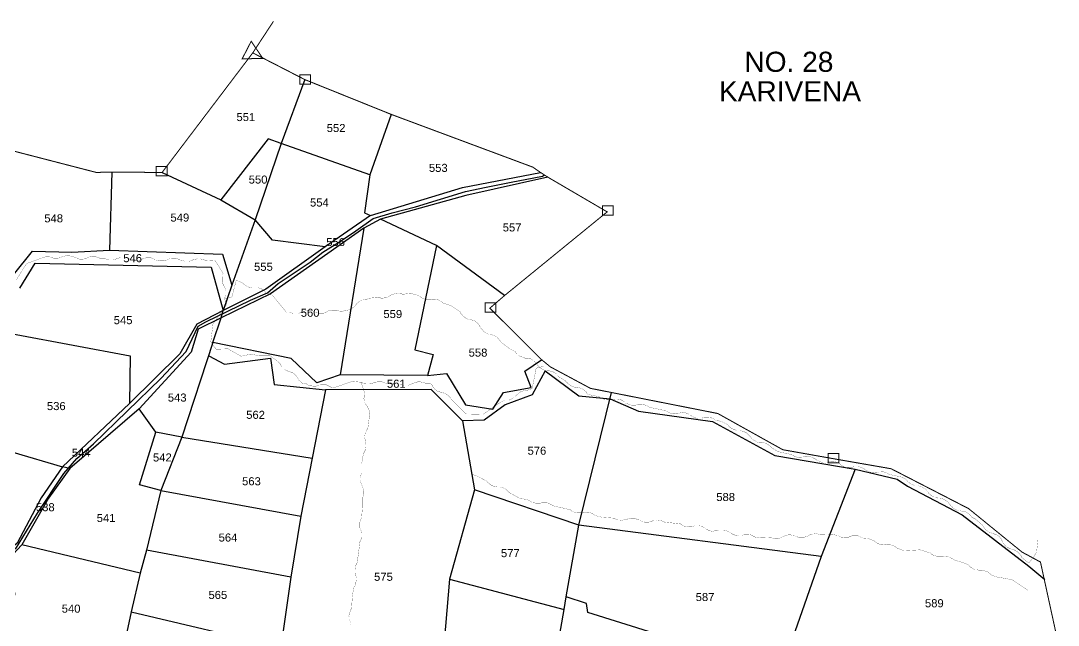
# Model space of a CAD drawing. Header units: inches. Extents: x 617 to 4497, y -923 to 1824.
# Drawn here: x 3092 to 3608, y 905 to 1206 of the extents above; entities that cross this region are included whole.
import ezdxf
from ezdxf.enums import TextEntityAlignment as Align

# ---------------------------------------------------------------- set-up
doc = ezdxf.new("R2010")
doc.units = ezdxf.units.IN
doc.header["$LTSCALE"] = 15
doc.header["$MEASUREMENT"] = 0
for name, color, linetype in [('BOUNDARY', 5, 'Continuous'), ('PLOT', 7, 'Continuous'), ('PLOT NO', 7, 'Continuous'), ('ROAD', 50, 'Continuous'), ('STREAM', 130, 'SL')]:
    doc.layers.add(name, color=color, linetype=linetype)
doc.styles.get("Standard").update_dxf_attribs({"font": 'arial.ttf'})
doc.linetypes.add('SL', pattern='A,8e-06,[1,streme line,S=0.066667,R=0,X=0,Y=0],-0.839413', length=0.839421)

msp = doc.modelspace()

# ---------------------------------------------------------------- linework, layer by layer
at = {"layer": 'BOUNDARY', "const_width": 0.5}
msp.add_lwpolyline([(3608.04, 897.4), (3599.45, 936.72), (3590.29, 941.67), (3563.71, 963.29), (3525.22, 983.09), (3495.68, 988.23), (3471.34, 992.55), (3439.04, 1010.54), (3375.72, 1023.05), (3355.81, 1033.71), (3351.43, 1037.3), (3325.69, 1062.89), (3333.01, 1069.17), (3384.02, 1110.76), (3354.49, 1128.03), (3350.84, 1130.38), (3347.07, 1132.99), (3276.68, 1159.2), (3233.69, 1176.51), (3207.84, 1189.79), (3218.13, 1205.49), (3207.84, 1189.79), (3162.75, 1130.34), (3137.73, 1130.54), (3130.03, 1130.36), (3075.48, 1144.46)], dxfattribs=at)
at = {"layer": 'PLOT', "color": 3, "const_width": 0.5}
for points in [[(3207.06, 1195.53), (3202.54, 1186.78), (3212.83, 1187.05), (3207.06, 1195.53)], [(3231.22, 1178.93), (3236.56, 1178.87), (3236.59, 1174.28), (3231.22, 1174.23), (3231.22, 1178.93), (3231.22, 1178.93)], [(3159.86, 1133.31), (3165.2, 1133.25), (3165.23, 1128.66), (3159.86, 1128.61), (3159.86, 1133.31), (3159.86, 1133.31)], [(3381.66, 1113.75), (3387, 1113.69), (3387.03, 1109.1), (3381.66, 1109.05), (3381.66, 1113.75), (3381.66, 1113.75)], [(3323.38, 1065.59), (3328.72, 1065.53), (3328.74, 1060.95), (3323.38, 1060.89), (3323.38, 1065.59), (3323.38, 1065.59)], [(3493.83, 990.7), (3499.17, 990.65), (3499.2, 986.06), (3493.83, 986), (3493.83, 990.7), (3493.83, 990.7)]]:
    msp.add_lwpolyline(points, dxfattribs=at)
at = {"layer": 'PLOT'}
for points in [[(3233.69, 1176.51), (3221.97, 1144.79), (3215.5, 1147), (3191.9, 1116.75)], [(3276.68, 1159.2), (3266.1, 1129.18), (3221.97, 1144.79)], [(3221.97, 1144.79), (3209.01, 1106.8)], [(3137.73, 1130.54), (3136.63, 1091.8)], [(3162.75, 1130.34), (3191.9, 1116.75), (3209.01, 1106.8), (3197.38, 1074.38)], [(3266.38, 1108.94), (3312.07, 1122.82), (3350.84, 1130.38)], [(3354.49, 1128.03), (3313.72, 1118.83), (3271.27, 1107.17), (3263.13, 1102.63), (3216.65, 1069.95), (3192.18, 1058.02), (3193.11, 1061.81)], [(3266.1, 1129.18), (3263.33, 1110.32), (3266.38, 1108.94), (3243.79, 1093.42), (3217.6, 1096.64), (3209.01, 1106.8)], [(3333.01, 1069.17), (3299.12, 1094.08), (3271.27, 1107.17)], [(3263.13, 1102.63), (3251.3, 1029.83), (3239.72, 1025.87), (3226.99, 1037.91), (3187.96, 1045.9), (3192.18, 1058.02)], [(3299.12, 1094.08), (3288.37, 1042.22), (3297.48, 1039.86), (3294.78, 1029.41), (3251.3, 1029.83)], [(3088.92, 1079.47), (3098.28, 1091.16), (3117.85, 1090.81), (3136.63, 1091.8), (3192.71, 1089.81), (3197.38, 1074.38), (3193.11, 1061.81)], [(3243.79, 1093.42), (3214.32, 1072.3), (3193.11, 1061.81)], [(3091.95, 1072.88), (3099.69, 1085.28), (3187.11, 1083.31), (3193.11, 1061.81), (3179.96, 1054.95), (3171.58, 1040.28), (3146.55, 1015.46)], [(3192.18, 1058.02), (3180.64, 1052.5), (3177.25, 1041), (3151.31, 1012.87), (3116.81, 983.21), (3113.32, 984.11)], [(3020.78, 1051.67), (3090.23, 1049.87), (3146.9, 1039.27), (3146.55, 1015.46), (3113.32, 984.11)], [(3187.96, 1045.9), (3172.6, 998.72), (3159.69, 1001.27), (3151.31, 1012.87)], [(3185.94, 1039.19), (3193.77, 1035.09), (3216.6, 1038.09), (3218.43, 1024.93), (3243.95, 1022.39), (3237.37, 988.29), (3231.78, 959.56), (3226.75, 929.13), (3221.76, 894.49), (3214.57, 862.77), (3213.1, 851.98), (3255.01, 847.15), (3286.96, 842.14), (3298.24, 840.55), (3325.74, 835.46), (3348.44, 833.01), (3352.28, 853.73), (3362.58, 913.19), (3363.58, 919.48), (3369.86, 955.13), (3386.17, 1020.96)], [(3294.78, 1029.41), (3304.21, 1030.46), (3313.56, 1014.93), (3327.12, 1012.65), (3332.45, 1021.06), (3346.25, 1023.52), (3343.02, 1031.57), (3351.43, 1037.3)], [(3353.25, 1031.73), (3346.74, 1019.77), (3333.29, 1014.79), (3322.95, 1007.2), (3312.03, 1006.91), (3296.46, 1022.45), (3243.95, 1022.39)], [(3353.25, 1031.73), (3370.02, 1019.34), (3385.51, 1017.77), (3399.65, 1011.67), (3436.38, 1006.59), (3467.45, 989.71), (3507.28, 982.96), (3528.25, 977.85), (3533.36, 974.42), (3560.44, 960.14), (3593.6, 934.61), (3601.58, 928.1)], [(3312.03, 1006.91), (3318.03, 972.62), (3305.65, 928.29), (3298.24, 840.55)], [(3014.06, 1002.8), (3079.29, 992.68), (3088.48, 991.41), (3113.32, 984.11), (3102.7, 968.66), (3090.76, 946.08), (3062.3, 921.69)], [(3172.6, 998.72), (3162.21, 972.29), (3151.45, 975.12), (3159.69, 1001.27)], [(3172.6, 998.72), (3237.37, 988.29)], [(3116.81, 983.21), (3106.23, 968.55), (3093.02, 945.35), (3077.68, 928.89), (3061.54, 917.39), (3006.84, 887.46), (3002.07, 889.28)], [(3507.28, 982.96), (3490.48, 939.44), (3470.24, 881.64), (3374.42, 911.66), (3373.8, 916.12), (3363.58, 919.48)], [(3162.21, 972.29), (3155.02, 942.56), (3151.88, 931.24), (3093.02, 945.35)], [(3162.21, 972.29), (3231.78, 959.56)], [(3490.48, 939.44), (3369.86, 955.13), (3318.03, 972.62)], [(3226.75, 929.13), (3155.02, 942.56)], [(3151.88, 931.24), (3147.35, 911.99), (3141.11, 882.56), (3082.61, 900.99), (3089.71, 921.07), (3077.68, 928.89)], [(3305.65, 928.29), (3362.58, 913.19)], [(3147.35, 911.99), (3221.76, 894.49)]]:
    msp.add_lwpolyline(points, dxfattribs=at)
at = {"layer": 'ROAD'}
msp.add_lwpolyline([(3089.85, 943.17), (3100.79, 961.05), (3113.9, 980.79), (3120.39, 988.19), (3128.59, 995.48), (3162.13, 1028.01), (3174.76, 1041.4), (3180.64, 1053.9), (3184.56, 1056.03), (3206.77, 1066.88), (3215.1, 1070.46), (3220.47, 1075.2), (3236.44, 1085.71), (3242.71, 1090.81), (3251.49, 1096.18), (3259.1, 1101.28), (3267.75, 1107.43), (3277.11, 1110.26), (3288.73, 1113.34), (3313.65, 1120.87), (3323.86, 1122.98), (3337.16, 1125.76), (3343.28, 1126.85), (3351.96, 1128.5), (3352.79, 1129.12)], dxfattribs=at)
at = {"layer": 'STREAM', "color": 4, "lineweight": 0, "const_width": 0.1}
for points in [[(3598.17, 947.6), (3597.52, 941.7), (3595.77, 938.85), (3593.58, 936.23), (3590.09, 939.07), (3589.87, 939.51), (3589.87, 939.73), (3589.65, 939.95), (3588.99, 940.82), (3588.77, 941.04), (3588.55, 941.26), (3587.68, 942.13), (3587.02, 942.35), (3586.81, 942.57), (3585.71, 943.01), (3584.84, 943.23), (3584.62, 943.23), (3584.18, 943.44), (3583.31, 943.88), (3583.09, 944.1), (3582.87, 944.1), (3581.78, 944.98), (3581.34, 945.63), (3581.12, 945.85), (3580.68, 946.51), (3580.47, 947.16), (3580.25, 947.38), (3580.03, 947.6), (3580.03, 948.04), (3579.37, 948.91), (3579.15, 949.13), (3578.94, 949.35), (3577.84, 950.22), (3577.19, 950.44), (3576.97, 950.44), (3576.09, 950.88), (3575.22, 951.1), (3575, 951.31), (3574.56, 951.31), (3573.69, 951.75), (3573.47, 951.97), (3573.03, 952.19), (3571.94, 953.06), (3571.72, 953.5), (3571.5, 953.72), (3570.85, 954.59), (3570.63, 955.03), (3567.13, 958.09), (3565.38, 958.97), (3565.16, 959.4), (3564.94, 959.62), (3564.73, 959.84), (3564.07, 960.5), (3563.63, 960.72), (3563.41, 960.93), (3562.32, 961.59), (3561.67, 961.81), (3561.45, 961.81), (3560.35, 962.03), (3559.48, 962.25), (3559.26, 962.25), (3558.82, 962.25), (3557.95, 962.46), (3557.51, 962.68), (3557.29, 962.68), (3556.2, 963.34), (3555.54, 963.99), (3555.54, 964.21), (3554.67, 964.87), (3554.45, 965.31), (3554.23, 965.52), (3554.01, 965.74), (3553.8, 966.18), (3553.14, 966.84), (3552.7, 967.06), (3552.48, 967.27), (3551.39, 967.93), (3550.73, 968.15), (3550.52, 968.15), (3549.42, 968.37), (3548.55, 968.37), (3548.33, 968.59), (3547.89, 968.59), (3547.02, 968.8), (3546.8, 969.02), (3546.36, 969.02), (3545.27, 969.68), (3544.61, 970.12), (3544.61, 970.33), (3543.74, 970.99), (3543.52, 971.65), (3543.3, 971.86), (3543.08, 972.08), (3542.86, 972.3), (3542.21, 973.18), (3541.99, 973.18), (3541.55, 973.39), (3540.46, 974.05), (3539.8, 974.27), (3539.59, 974.27), (3538.71, 974.71), (3537.62, 974.71), (3537.4, 974.71), (3536.96, 974.71), (3536.09, 975.14), (3535.87, 975.14), (3535.43, 975.36), (3534.34, 976.02), (3533.9, 976.46), (3533.68, 976.67), (3532.81, 977.33), (3532.59, 977.77), (3530.84, 978.86), (3524.72, 980.17), (3524.28, 980.39), (3524.06, 980.39), (3523.85, 980.61), (3522.97, 981.05), (3522.53, 981.26), (3522.31, 981.26), (3521, 981.7), (3520.35, 981.7), (3520.13, 981.48), (3519.04, 981.48), (3518.16, 981.26), (3517.94, 981.26), (3517.51, 981.26), (3516.41, 981.05), (3516.19, 981.26), (3515.76, 981.26), (3514.44, 981.48), (3514.01, 981.7), (3513.79, 981.92), (3512.7, 982.36), (3512.26, 982.58), (3512.04, 982.8), (3511.82, 983.01), (3511.6, 983.23), (3510.51, 983.67), (3510.29, 983.67), (3510.07, 983.89), (3508.76, 984.11), (3508.1, 984.11), (3507.67, 984.11), (3506.79, 984.11), (3505.92, 983.89), (3505.48, 983.89), (3505.26, 983.67), (3504.17, 983.67), (3503.95, 983.67), (3503.51, 983.67), (3502.2, 983.89), (3501.55, 984.33), (3501.33, 984.33), (3500.45, 984.76), (3500.02, 985.2), (3499.8, 985.42), (3499.58, 985.64), (3499.14, 985.86), (3498.27, 986.29), (3498.05, 986.29), (3497.61, 986.51), (3496.3, 986.73), (3495.64, 986.73), (3495.43, 986.73), (3494.33, 986.51), (3493.46, 986.29), (3493.24, 986.29), (3492.8, 986.29), (3491.93, 986.29), (3491.49, 986.29), (3491.27, 986.29), (3489.96, 986.51), (3489.3, 986.73), (3489.09, 986.95), (3488.21, 987.39), (3487.77, 987.82), (3487.34, 988.04), (3487.12, 988.04), (3486.9, 988.26), (3486.02, 988.7), (3485.59, 988.92), (3485.37, 988.92), (3484.06, 989.35), (3483.4, 989.14), (3483.18, 989.14), (3482.09, 989.14), (3481.22, 988.92), (3481, 988.92), (3480.56, 988.7), (3479.47, 988.7), (3479.25, 988.92), (3478.81, 988.7), (3477.5, 989.14), (3477.06, 989.35), (3476.84, 989.57), (3475.75, 990.01), (3475.31, 990.23), (3469.19, 991.54), (3466.13, 993.29), (3465.91, 993.51), (3465.69, 993.73), (3465.48, 993.94), (3464.82, 994.6), (3464.38, 994.82), (3464.16, 995.04), (3463.07, 995.69), (3462.41, 995.91), (3462.2, 995.91), (3461.1, 996.13), (3460.23, 996.13), (3460.01, 996.13), (3459.57, 996.13), (3458.7, 996.35), (3458.26, 996.57), (3458.04, 996.79), (3456.73, 997.22), (3456.29, 997.88), (3456.07, 997.88), (3455.42, 998.75), (3454.98, 999.19), (3454.76, 999.41), (3454.54, 999.63), (3454.33, 999.85), (3453.67, 1000.5), (3453.45, 1000.72), (3453.23, 1000.94), (3451.92, 1001.6), (3451.27, 1001.81), (3451.05, 1001.81), (3449.95, 1002.03), (3449.08, 1002.03), (3448.86, 1002.03), (3448.42, 1002.03), (3447.55, 1002.47), (3447.11, 1002.47), (3446.89, 1002.69), (3445.8, 1003.13), (3445.14, 1003.78), (3444.93, 1003.78), (3444.27, 1004.66), (3443.83, 1005.09), (3440.77, 1006.62), (3437.93, 1007.28), (3437.71, 1007.5), (3437.49, 1007.5), (3437.27, 1007.72), (3436.18, 1008.15), (3435.96, 1008.37), (3435.53, 1008.37), (3434.21, 1008.59), (3433.56, 1008.59), (3433.34, 1008.59), (3432.25, 1008.59), (3431.37, 1008.37), (3431.15, 1008.15), (3430.93, 1008.15), (3429.84, 1008.15), (3429.4, 1008.15), (3429.19, 1008.15), (3427.87, 1008.37), (3427.22, 1008.59), (3427, 1008.81), (3426.12, 1009.25), (3425.69, 1009.47), (3425.25, 1009.68), (3425.03, 1009.9), (3424.81, 1010.12), (3423.94, 1010.56), (3423.5, 1010.56), (3423.28, 1010.78), (3421.97, 1011), (3421.32, 1011), (3421.1, 1011), (3420, 1010.78), (3419.13, 1010.56), (3418.91, 1010.56), (3418.47, 1010.56), (3417.38, 1010.34), (3417.16, 1010.56), (3416.72, 1010.56), (3415.41, 1010.78), (3414.76, 1011), (3414.54, 1011.22), (3413.66, 1011.65), (3413.23, 1011.87), (3410.38, 1012.53), (3404.92, 1013.62), (3404.7, 1013.84), (3404.48, 1014.06), (3404.04, 1014.28), (3403.17, 1014.71), (3402.95, 1014.71), (3402.51, 1014.93), (3401.2, 1015.15), (3400.55, 1015.15), (3400.33, 1015.15), (3399.24, 1015.15), (3398.36, 1014.71), (3398.14, 1014.71), (3397.7, 1014.71), (3396.83, 1014.71), (3396.39, 1014.71), (3396.17, 1014.71), (3394.86, 1014.93), (3394.21, 1015.37), (3393.99, 1015.37), (3393.11, 1015.81), (3392.68, 1016.24), (3392.24, 1016.46), (3392.02, 1016.68), (3391.8, 1016.9), (3390.93, 1017.34), (3390.49, 1017.34), (3390.27, 1017.55), (3388.96, 1017.77), (3388.3, 1017.77), (3388.09, 1017.77), (3386.99, 1017.55), (3386.12, 1017.34), (3385.9, 1017.34), (3385.46, 1017.34), (3384.37, 1017.34), (3384.15, 1017.34), (3383.71, 1017.34), (3382.4, 1017.55), (3381.96, 1017.77), (3381.75, 1017.99), (3380.65, 1018.43), (3380.22, 1018.87), (3374.75, 1019.96), (3374.09, 1020.4), (3373.88, 1020.62), (3373.88, 1020.83), (3373.66, 1021.27), (3372.78, 1021.93), (3372.56, 1022.15), (3372.35, 1022.36), (3371.25, 1023.02), (3370.6, 1023.24), (3370.38, 1023.24), (3369.29, 1023.46), (3368.41, 1023.68), (3368.19, 1023.68), (3367.75, 1023.68), (3366.88, 1023.89), (3366.44, 1024.11), (3366.22, 1024.33), (3365.13, 1024.99), (3364.48, 1025.42), (3364.48, 1025.64), (3363.6, 1026.3), (3363.38, 1026.74), (3362.73, 1027.17), (3360.1, 1028.7), (3359.88, 1028.92), (3359.67, 1029.14), (3359.45, 1029.58), (3358.79, 1030.23), (3358.35, 1030.45), (3358.14, 1030.67), (3357.04, 1031.33), (3356.39, 1031.55), (3356.17, 1031.55), (3355.08, 1031.76), (3354.2, 1031.76), (3353.98, 1031.98), (3353.55, 1031.98), (3352.67, 1032.2), (3352.23, 1032.42), (3352.01, 1032.42), (3350.92, 1033.08), (3350.27, 1033.51), (3350.27, 1033.73), (3349.39, 1034.61), (3349.17, 1035.04), (3348.95, 1035.26), (3348.74, 1035.48), (3348.52, 1035.7), (3347.86, 1036.57), (3347.64, 1036.57), (3347.21, 1037.01), (3346.11, 1037.67), (3345.46, 1037.67), (3345.24, 1037.89), (3344.36, 1038.1), (3343.27, 1038.1), (3343.05, 1038.1), (3342.61, 1038.32), (3341.74, 1038.54), (3341.52, 1038.76), (3341.08, 1038.76), (3339.99, 1039.42), (3339.55, 1039.85), (3339.34, 1040.07), (3338.46, 1040.73), (3338.24, 1041.38), (3335.62, 1042.7), (3331.25, 1045.97), (3331.03, 1046.41), (3330.81, 1046.63), (3330.59, 1046.85), (3329.93, 1047.72), (3329.72, 1047.94), (3329.5, 1048.16), (3328.4, 1049.04), (3327.75, 1049.25), (3327.53, 1049.25), (3326.66, 1049.69), (3325.78, 1049.91), (3325.56, 1049.91), (3325.13, 1049.91), (3324.25, 1050.35), (3323.81, 1050.57), (3323.59, 1050.78), (3322.5, 1051.44), (3322.06, 1052.1), (3321.85, 1052.31), (3321.19, 1052.97), (3320.97, 1053.41), (3320.75, 1053.84), (3320.75, 1054.06), (3320.53, 1054.28), (3319.88, 1055.16), (3319.66, 1055.38), (3319.44, 1055.59), (3318.35, 1056.47), (3317.69, 1056.69), (3317.47, 1056.69), (3316.6, 1057.12), (3315.51, 1057.34), (3315.29, 1057.34), (3315.07, 1057.34), (3313.98, 1057.78), (3313.76, 1058), (3313.54, 1058.22), (3312.45, 1058.87), (3312.01, 1059.53), (3311.79, 1059.75), (3311.13, 1060.4), (3310.92, 1061.06), (3306.32, 1064.12), (3302.39, 1065.43), (3302.17, 1065.65), (3301.95, 1065.87), (3301.73, 1066.09), (3300.86, 1066.52), (3300.42, 1066.74), (3300.2, 1066.96), (3298.89, 1067.18), (3298.24, 1067.4), (3298.02, 1067.4), (3296.92, 1067.4), (3296.05, 1067.18), (3295.83, 1067.18), (3295.39, 1067.18), (3294.3, 1067.18), (3294.08, 1067.18), (3293.64, 1067.4), (3292.55, 1067.62), (3291.9, 1068.05), (3291.68, 1068.27), (3290.8, 1068.71), (3290.37, 1069.15), (3286.43, 1070.24), (3282.28, 1069.8), (3281.84, 1070.02), (3281.62, 1070.02), (3281.18, 1070.02), (3280.31, 1070.24), (3279.87, 1070.24), (3279.65, 1070.24), (3278.34, 1070.02), (3277.69, 1069.8), (3277.47, 1069.8), (3276.37, 1069.37), (3275.72, 1068.93), (3275.5, 1068.71), (3275.06, 1068.49), (3274.19, 1068.05), (3273.75, 1068.05), (3273.53, 1068.05), (3272.22, 1067.84), (3271.56, 1067.84), (3271.35, 1068.05), (3270.25, 1068.05), (3269.82, 1068.27), (3265.66, 1067.84), (3264.79, 1067.4), (3264.35, 1067.4), (3264.13, 1067.18), (3263.69, 1067.18), (3262.6, 1066.96), (3262.38, 1066.96), (3262.16, 1066.74), (3260.85, 1066.31), (3260.42, 1065.87), (3260.2, 1065.65), (3259.32, 1064.99), (3258.89, 1064.12), (3258.67, 1064.12), (3258.45, 1063.68), (3257.57, 1063.03), (3257.35, 1063.03), (3257.14, 1062.81), (3255.82, 1062.15), (3255.17, 1061.93), (3254.95, 1061.93), (3254.08, 1061.71), (3253.42, 1061.71), (3252.55, 1061.28), (3251.23, 1061.28), (3250.8, 1061.5), (3250.58, 1061.5), (3250.36, 1061.71), (3249.27, 1061.93), (3248.83, 1061.93), (3248.61, 1061.93), (3247.3, 1061.93), (3246.64, 1061.71), (3246.42, 1061.71), (3245.33, 1061.5), (3244.46, 1061.06), (3244.24, 1060.84), (3244.02, 1060.62), (3242.93, 1060.4), (3242.71, 1060.4), (3242.27, 1060.4), (3240.96, 1060.4), (3240.3, 1060.4), (3240.08, 1060.62), (3238.99, 1060.84), (3238.55, 1061.06), (3238.34, 1061.28), (3238.12, 1061.28), (3237.68, 1061.5), (3236.59, 1061.71), (3236.37, 1061.71), (3235.93, 1061.71), (3234.62, 1061.71), (3233.96, 1061.5), (3233.74, 1061.5), (3232.87, 1061.28), (3232, 1060.84), (3231.78, 1060.62), (3231.34, 1060.62), (3230.47, 1060.18), (3230.03, 1060.18), (3229.81, 1060.18), (3228.5, 1060.18), (3227.84, 1060.18), (3227.62, 1060.4), (3226.53, 1060.62), (3226.09, 1060.84), (3224.56, 1060.84), (3217.57, 1069.37), (3214.29, 1070.68), (3214.07, 1070.9), (3213.85, 1071.12), (3213.63, 1071.55), (3212.98, 1071.99), (3212.54, 1072.21), (3212.32, 1072.43), (3211.01, 1072.86), (3210.35, 1073.08), (3210.13, 1073.08), (3209.04, 1073.08), (3208.17, 1073.08), (3207.95, 1073.08), (3207.51, 1073.08), (3206.64, 1073.3), (3206.2, 1073.3), (3205.98, 1073.3), (3204.67, 1073.96), (3204.23, 1074.18), (3204.01, 1074.39), (3203.14, 1075.05), (3202.7, 1075.49), (3199.64, 1076.8), (3197.45, 1068.49), (3193.74, 1067.62), (3193.96, 1068.05), (3193.96, 1068.27), (3194.18, 1068.49), (3194.39, 1069.58), (3194.39, 1069.8), (3194.39, 1070.24), (3194.39, 1071.55), (3194.18, 1072.21), (3194.18, 1072.43), (3193.74, 1073.52), (3193.3, 1074.18), (3193.3, 1074.39), (3193.08, 1074.83), (3192.65, 1075.71), (3192.65, 1076.14), (3192.65, 1076.36), (3192.65, 1077.67), (3192.65, 1078.33), (3192.86, 1078.77), (3192.86, 1079.64), (3193.08, 1080.3), (3188.93, 1086.86), (3185.21, 1086.64), (3184.34, 1086.64), (3183.9, 1086.86), (3183.68, 1086.86), (3183.46, 1087.07), (3182.37, 1087.29), (3182.15, 1087.29), (3181.71, 1087.51), (3180.4, 1087.51), (3179.75, 1087.29), (3179.53, 1087.29), (3178.44, 1087.07), (3177.56, 1086.64), (3177.34, 1086.64), (3177.12, 1086.42), (3176.03, 1086.2), (3175.81, 1086.2), (3175.37, 1086.2), (3174.06, 1086.2), (3173.41, 1086.42), (3173.19, 1086.42), (3172.1, 1086.64), (3171.66, 1086.86), (3171.44, 1087.07), (3171.22, 1087.29), (3170.78, 1087.29), (3169.91, 1087.73), (3169.47, 1087.73), (3169.25, 1087.73), (3167.72, 1087.73), (3167.07, 1087.51), (3166.85, 1087.51), (3165.97, 1087.29), (3165.1, 1086.86), (3164.88, 1086.86), (3164.44, 1086.64), (3163.57, 1086.42), (3163.13, 1086.42), (3162.91, 1086.42), (3161.6, 1086.42), (3160.95, 1086.64), (3160.51, 1086.64), (3159.63, 1086.86), (3159.2, 1087.29), (3158.76, 1087.29), (3158.54, 1087.51), (3158.32, 1087.51), (3157.23, 1087.95), (3156.79, 1087.95), (3156.57, 1087.95), (3155.26, 1087.95), (3154.61, 1087.95), (3154.39, 1087.73), (3153.29, 1087.51), (3152.42, 1087.07), (3152.2, 1087.07), (3151.98, 1086.86), (3150.89, 1086.64), (3150.67, 1086.64), (3150.23, 1086.64), (3148.92, 1086.64), (3148.27, 1086.86), (3148.05, 1086.86), (3146.96, 1087.07), (3146.52, 1087.51), (3146.3, 1087.51), (3145.86, 1087.73), (3145.64, 1087.95), (3144.55, 1088.17), (3144.33, 1088.17), (3143.89, 1088.17), (3142.58, 1088.17), (3141.93, 1088.17), (3141.71, 1087.95), (3140.83, 1087.73), (3139.96, 1087.51), (3139.74, 1087.29), (3139.3, 1087.07), (3138.43, 1086.86), (3137.99, 1086.86), (3137.77, 1086.86), (3136.24, 1086.86), (3135.59, 1087.07), (3135.37, 1087.07), (3134.49, 1087.51), (3134.06, 1087.73), (3132.96, 1087.73), (3131.65, 1087.73), (3131.43, 1087.95), (3131.21, 1087.95), (3130.78, 1088.17), (3129.9, 1088.39), (3129.47, 1088.39), (3129.25, 1088.6), (3127.94, 1088.6), (3127.28, 1088.39), (3126.84, 1088.39), (3125.97, 1088.17), (3125.09, 1087.73), (3124.88, 1087.73), (3124.44, 1087.51), (3123.56, 1087.29), (3123.13, 1087.29), (3122.91, 1087.29), (3121.6, 1087.29), (3120.94, 1087.51), (3120.72, 1087.73), (3119.63, 1087.95), (3119.19, 1088.17), (3118.75, 1088.39), (3118.54, 1088.39), (3118.32, 1088.6), (3117.22, 1088.82), (3117, 1088.82), (3116.57, 1089.04), (3115.26, 1089.04), (3114.6, 1088.82), (3114.38, 1088.82), (3113.29, 1088.6), (3112.41, 1088.17), (3112.2, 1088.17), (3111.98, 1087.95), (3110.88, 1087.73), (3110.67, 1087.73), (3110.23, 1087.73), (3108.92, 1087.73), (3108.26, 1087.95), (3108.04, 1087.95), (3106.95, 1088.39), (3106.51, 1088.6), (3105.2, 1088.6), (3095.36, 1085.11), (3090.33, 1077.02)], [(3193.74, 1067.84), (3194.83, 1064.78), (3188.05, 1054.94), (3186.96, 1046.19), (3189.58, 1042.48), (3195.49, 1042.7), (3202.05, 1038.98), (3206.86, 1040.07), (3211.23, 1039.2), (3216.47, 1039.2), (3219.53, 1037.01), (3221.28, 1035.48), (3221.5, 1035.26), (3221.5, 1034.83), (3221.72, 1034.61), (3222.38, 1033.73), (3222.6, 1033.51), (3222.81, 1033.3), (3223.69, 1032.42), (3224.34, 1031.98), (3224.56, 1031.98), (3225.44, 1031.55), (3226.31, 1031.33), (3226.75, 1031.11), (3226.97, 1031.11), (3227.84, 1030.67), (3228.06, 1030.45), (3228.5, 1030.23), (3229.37, 1029.36), (3229.81, 1028.7), (3230.03, 1028.49), (3230.47, 1027.61), (3230.68, 1027.17), (3232.43, 1025.64), (3234.18, 1025.42), (3234.62, 1025.21), (3234.84, 1024.99), (3235.06, 1024.77), (3236.15, 1024.33), (3236.37, 1024.33), (3236.81, 1024.33), (3238.12, 1024.11), (3238.77, 1024.11), (3238.99, 1024.11), (3240.08, 1024.33), (3240.96, 1024.55), (3241.18, 1024.55), (3241.4, 1024.77), (3242.49, 1024.77), (3242.71, 1024.77), (3243.15, 1024.77), (3244.46, 1024.77), (3245.11, 1024.33), (3245.33, 1024.33), (3246.21, 1023.89), (3246.64, 1023.68), (3248.39, 1023.46), (3257.35, 1026.52), (3261.73, 1026.08), (3263.48, 1020.83), (3263.48, 1020.62), (3263.26, 1019.96), (3263.26, 1018.87), (3263.26, 1018.65), (3263.04, 1017.99), (3263.48, 1016.68), (3263.48, 1016.46), (3263.48, 1016.02), (3263.91, 1015.15), (3264.13, 1014.93), (3264.35, 1014.71), (3265.01, 1013.84), (3265.23, 1012.96), (3265.44, 1012.75), (3265.66, 1012.09), (3265.88, 1010.78), (3265.88, 1010.34), (3266.1, 1010.12), (3265.88, 1009.03), (3265.88, 1008.81), (3265.88, 1008.59), (3265.66, 1008.15), (3265.66, 1007.94), (3265.01, 1002.91), (3264.57, 1002.47), (3264.13, 1001.38), (3264.13, 1001.16), (3263.69, 1000.5), (3263.48, 999.19), (3263.48, 998.97), (3263.48, 998.54), (3263.69, 997.66), (3263.69, 997.22), (3263.69, 997.01), (3263.91, 996.13), (3264.13, 995.04), (3264.13, 994.82), (3264.13, 994.16), (3263.91, 992.85), (3263.91, 992.41), (3263.69, 992.2), (3263.26, 991.32), (3263.04, 990.88), (3263.04, 990.67), (3262.82, 990.45), (3261.95, 985.42), (3261.95, 981.05), (3261.73, 980.61), (3261.51, 979.52), (3261.51, 979.3), (3261.29, 978.64), (3261.29, 977.33), (3261.51, 976.89), (3261.51, 976.67), (3261.73, 975.58), (3261.95, 975.36), (3261.95, 975.14), (3262.38, 974.27), (3262.82, 973.18), (3262.82, 972.96), (3263.04, 972.3), (3263.04, 970.99), (3263.04, 970.77), (3263.04, 970.33), (3262.82, 969.46), (3262.6, 969.02), (3262.6, 968.8), (3262.38, 968.37), (3262.38, 963.99), (3261.95, 958.97), (3261.73, 958.53), (3261.51, 957.44), (3261.29, 957.22), (3261.07, 956.56), (3261.07, 955.25), (3261.07, 955.03), (3261.07, 954.59), (3261.07, 953.72), (3261.29, 953.28), (3261.29, 953.06), (3261.73, 952.19), (3261.95, 951.1), (3261.95, 950.88), (3261.95, 950.22), (3261.95, 948.91), (3261.73, 948.69), (3261.73, 948.25), (3261.51, 947.38), (3261.29, 946.94), (3261.07, 946.72), (3261.07, 946.51), (3260.42, 941.26), (3259.76, 936.67), (3259.54, 936.01), (3259.1, 935.14), (3259.1, 934.92), (3258.89, 934.26), (3258.67, 932.95), (3258.67, 932.73), (3258.67, 932.3), (3258.67, 931.2), (3258.89, 930.98), (3258.89, 930.77), (3259.1, 929.89), (3259.32, 928.8), (3259.32, 928.58), (3259.32, 927.92), (3259.1, 926.61), (3259.1, 926.17), (3259.1, 925.96), (3258.67, 924.86), (3258.45, 924.64), (3258.23, 924.43), (3258.01, 924.21), (3257.35, 919.4), (3256.92, 913.49), (3256.48, 913.06), (3256.26, 911.96), (3256.04, 911.75), (3255.82, 911.09), (3255.61, 909.78), (3255.82, 909.56), (3255.82, 909.12), (3255.82, 908.25), (3256.04, 907.81), (3256.04, 907.59), (3256.48, 906.72), (3256.48, 905.62), (3256.7, 905.41), (3256.7, 904.75)], [(3593.15, 922.68), (3585.49, 927.92), (3576.97, 929.45), (3575, 930.33), (3574.78, 930.55), (3573.91, 931.2), (3573.69, 931.42), (3573.25, 931.86), (3571.94, 932.3), (3571.5, 932.51), (3571.28, 932.51), (3570.19, 932.73), (3569.97, 932.73), (3569.75, 932.73), (3568.66, 932.73), (3567.79, 932.95), (3567.57, 932.95), (3566.69, 932.95), (3565.6, 933.61), (3565.38, 933.83), (3564.94, 933.83), (3564.29, 934.48), (3563.85, 934.92), (3563.63, 935.36), (3561.45, 936.23), (3556.64, 937.76), (3556.2, 937.98), (3555.33, 938.64), (3555.11, 938.64), (3554.45, 939.07), (3553.14, 939.51), (3552.92, 939.51), (3552.48, 939.51), (3551.61, 939.73), (3551.17, 939.51), (3550.95, 939.51), (3550.08, 939.51), (3548.99, 939.51), (3548.77, 939.51), (3548.11, 939.51), (3546.8, 939.95), (3546.36, 940.17), (3546.14, 940.17), (3545.27, 940.6), (3545.05, 941.04), (3544.83, 941.04), (3544.61, 941.26), (3539.59, 942.79), (3531.72, 942.35), (3528.65, 943.44), (3528.22, 943.66), (3527.34, 944.32), (3527.12, 944.54), (3526.47, 944.76), (3525.38, 945.19), (3524.94, 945.19), (3524.72, 945.41), (3523.63, 945.41), (3523.19, 945.41), (3522.97, 945.41), (3522.1, 945.19), (3521, 945.41), (3520.78, 945.41), (3520.13, 945.41), (3518.82, 945.85), (3518.6, 946.07), (3518.38, 946.07), (3517.51, 946.72), (3517.07, 946.94), (3516.85, 947.16), (3516.63, 947.38), (3513.57, 948.47), (3510.95, 948.69), (3510.51, 948.91), (3509.64, 949.35), (3509.2, 949.57), (3508.76, 949.78), (3507.45, 949.78), (3507.01, 949.78), (3506.57, 949.78), (3505.7, 949.78), (3505.26, 949.57), (3505.04, 949.57), (3504.17, 949.13), (3503.08, 949.13), (3502.86, 948.91), (3502.2, 948.91), (3500.89, 949.13), (3500.67, 949.13), (3500.23, 949.13), (3499.36, 949.57), (3498.92, 949.78), (3498.7, 950), (3498.49, 950), (3495.86, 950.44), (3490.4, 950.22), (3489.96, 950.44), (3488.87, 950.66), (3488.65, 950.66), (3487.99, 950.88), (3486.68, 950.66), (3486.24, 950.66), (3486.02, 950.66), (3484.93, 950.22), (3484.71, 950.22), (3484.49, 950), (3483.62, 949.57), (3482.53, 949.35), (3482.31, 949.13), (3481.65, 948.91), (3480.34, 948.91), (3480.12, 948.91), (3479.69, 948.91), (3478.81, 949.13), (3478.37, 949.35), (3478.15, 949.35), (3477.72, 949.57), (3477.28, 949.78), (3476.19, 950), (3475.97, 950), (3475.31, 950.22), (3474, 950.22), (3473.78, 950), (3473.35, 950), (3472.47, 949.78), (3472.03, 949.57), (3471.82, 949.57), (3470.94, 949.13), (3470.07, 948.69), (3469.85, 948.69), (3469.19, 948.47), (3467.88, 948.47), (3467.44, 948.47), (3467.22, 948.47), (3466.13, 948.69), (3465.91, 948.69), (3465.48, 948.91), (3465.26, 948.91), (3459.79, 948.69), (3457.61, 949.13), (3457.17, 949.35), (3456.29, 949.78), (3456.07, 950), (3455.42, 950.22), (3454.11, 950.44), (3453.89, 950.44), (3453.45, 950.44), (3452.58, 950.44), (3452.14, 950.44), (3451.92, 950.22), (3451.05, 950), (3449.95, 950), (3449.74, 950), (3449.08, 949.78), (3447.77, 950), (3447.33, 950.22), (3447.11, 950.22), (3446.24, 950.66), (3445.8, 950.88), (3445.58, 951.1), (3445.36, 951.31), (3444.93, 951.53), (3443.83, 951.97), (3443.61, 952.19), (3443.18, 952.41), (3441.86, 952.63), (3441.43, 952.63), (3441.21, 952.63), (3440.12, 952.63), (3439.68, 952.63), (3439.46, 952.41), (3438.59, 952.19), (3437.49, 952.19), (3437.27, 952.19), (3436.62, 951.97), (3435.31, 952.19), (3435.09, 952.41), (3434.65, 952.41), (3433.78, 952.85), (3433.34, 953.06), (3433.12, 953.28), (3432.9, 953.5), (3432.46, 953.72), (3431.59, 954.16), (3431.37, 954.38), (3430.72, 954.59), (3429.4, 954.81), (3428.97, 954.81), (3428.75, 954.81), (3427.66, 954.81), (3427.44, 954.81), (3427, 954.59), (3426.12, 954.38), (3425.25, 954.38), (3424.81, 954.38), (3424.16, 954.16), (3422.85, 954.38), (3422.63, 954.59), (3422.19, 954.59), (3421.32, 955.03), (3421.1, 955.25), (3420.88, 955.47), (3420.44, 955.69), (3418.47, 955.91), (3412.57, 956.56), (3412.13, 956.78), (3411.04, 957.22), (3410.82, 957.22), (3410.17, 957.44), (3408.85, 957.65), (3408.64, 957.44), (3408.2, 957.44), (3407.32, 957.44), (3406.89, 957.22), (3406.67, 957.22), (3405.79, 956.78), (3404.7, 956.56), (3404.48, 956.56), (3403.83, 956.56), (3402.51, 956.56), (3402.3, 956.78), (3401.86, 956.78), (3400.98, 957), (3400.55, 957.22), (3400.33, 957.44), (3400.11, 957.44), (3399.67, 957.87), (3398.58, 958.09), (3398.36, 958.31), (3397.7, 958.53), (3396.39, 958.53), (3395.96, 958.53), (3395.74, 958.53), (3394.64, 958.31), (3394.43, 958.31), (3394.21, 958.09), (3393.33, 957.87), (3392.24, 957.65), (3392.02, 957.65), (3391.37, 957.44), (3390.05, 957.65), (3389.62, 957.65), (3389.4, 957.65), (3388.3, 958.09), (3388.09, 958.31), (3387.87, 958.31), (3387.43, 958.53), (3381.53, 958.97), (3378.03, 959.84), (3377.59, 960.28), (3376.72, 960.72), (3376.5, 960.72), (3375.84, 961.15), (3374.53, 961.37), (3374.09, 961.37), (3373.88, 961.59), (3372.78, 961.37), (3372.35, 961.37), (3372.13, 961.37), (3371.25, 961.15), (3370.38, 961.15), (3369.94, 961.15), (3369.29, 961.15), (3367.97, 961.37), (3367.75, 961.59), (3367.32, 961.59), (3366.44, 962.03), (3366.22, 962.25), (3366.01, 962.46), (3365.79, 962.68), (3362.07, 963.56), (3357.26, 964.65), (3356.82, 964.87), (3355.95, 965.52), (3355.73, 965.52), (3355.08, 965.96), (3353.76, 966.18), (3353.55, 966.18), (3353.11, 966.18), (3352.23, 966.18), (3351.8, 966.18), (3351.58, 966.18), (3350.7, 965.96), (3349.61, 965.96), (3349.39, 965.96), (3348.74, 965.96), (3347.42, 966.18), (3347.21, 966.4), (3346.77, 966.4), (3345.89, 966.84), (3345.67, 967.06), (3345.46, 967.27), (3345.02, 967.49), (3340.21, 968.59), (3335.4, 971.21), (3334.96, 971.65), (3334.31, 972.3), (3334.09, 972.52), (3333.65, 972.96), (3332.34, 973.61), (3332.12, 973.61), (3331.68, 973.83), (3330.81, 974.05), (3330.37, 974.05), (3330.15, 974.05), (3329.28, 974.05), (3328.19, 974.27), (3327.97, 974.27), (3327.31, 974.49), (3326, 975.14), (3325.78, 975.36), (3325.56, 975.58), (3324.69, 976.24), (3324.47, 976.46), (3324.47, 976.67), (3324.25, 976.89), (3319.22, 979.52), (3316.82, 980.39)]]:
    msp.add_lwpolyline(points, dxfattribs=at)
at = {"layer": 'STREAM', "color": 4, "lineweight": 0}
msp.add_lwpolyline([(3261.73, 1026.08, 0.1, 0.1, 0), (3261.95, 1026.08, 0.1, 0.1, 0), (3262.16, 1025.86, 0.1, 0.1, 0), (3262.6, 1025.64, 0.1, 0.1, 0), (3263.48, 1025.42, 0.1, 0.1, 0), (3263.91, 1025.42, 0.1, 0.1, 0), (3264.13, 1025.21, 0.1, 0.1, 0), (3265.44, 1025.21, 0.1, 0.1, 0), (3266.1, 1025.42, 0.1, 0.1, 0), (3266.54, 1025.42, 0.1, 0.1, 0), (3267.41, 1025.64, 0.1, 0.1, 0), (3268.29, 1025.86, 0.1, 0.1, 0), (3268.5, 1026.08, 0.1, 0.1, 0), (3268.94, 1026.08, 0.1, 0.1, 0), (3269.82, 1026.3, 0.1, 0.1, 0), (3270.25, 1026.3, 0.1, 0.1, 0), (3270.47, 1026.3, 0.1, 0.1, 0), (3272, 1026.3, 0.1, 0.1, 0), (3272.66, 1026.08, 0.1, 0.1, 0), (3272.88, 1026.08, 0.1, 0.1, 0), (3273.75, 1025.64, 0.1, 0.1, 0), (3274.19, 1025.42, 0.1, 0.1, 0), (3278.78, 1025.21, 0.1, 0.1, 0), (3280.97, 1025.21, 0.1, 0.1, 0), (3281.4, 1024.99, 0.1, 0.1, 0), (3281.62, 1024.99, 0.1, 0.1, 0), (3281.84, 1024.77, 0.1, 0.1, 0), (3282.93, 1024.55, 0.1, 0.1, 0), (3283.15, 1024.55, 0.1, 0.1, 0), (3283.59, 1024.55, 0.1, 0.1, 0), (3284.9, 1024.55, 0.1, 0.1, 0), (3285.56, 1024.77, 0.1, 0.1, 0), (3285.77, 1024.99, 0.1, 0.1, 0), (3286.87, 1025.21, 0.1, 0.1, 0), (3287.52, 1025.64, 0.1, 0.1, 0), (3287.74, 1025.64, 0.1, 0.1, 0), (3288.18, 1025.86, 0.1, 0.1, 0), (3289.05, 1026.08, 0.1, 0.1, 0), (3289.49, 1026.08, 0.1, 0.1, 0), (3289.71, 1026.3, 0.1, 0.1, 0), (3291.02, 1026.3, 0.1, 0.1, 0), (3291.9, 1026.08, 0.1, 0.1, 0), (3292.11, 1026.08, 0.1, 0.1, 0), (3292.99, 1025.86, 0.1, 0.1, 0), (3293.64, 1025.64, 0.1, 0.1, 0), (3295.83, 1025.64, 0.1, 0.1, 0), (3296.92, 1024.77, 0.1, 0.1, 0), (3297.14, 1024.55, 0.1, 0.1, 0), (3297.36, 1024.33, 0.1, 0.1, 0), (3297.36, 1023.89, 0.1, 0.1, 0), (3298.02, 1023.02, 0.1, 0.1, 0), (3298.24, 1022.8, 0.1, 0.1, 0), (3298.45, 1022.58, 0.1, 0.1, 0), (3299.55, 1021.71, 0.1, 0.1, 0), (3300.2, 1021.49, 0.1, 0.1, 0), (3300.42, 1021.49, 0.1, 0.1, 0), (3301.3, 1021.05, 0.1, 0.1, 0), (3302.39, 1020.83, 0.1, 0.1, 0), (3302.61, 1020.83, 0.1, 0.1, 0), (3302.83, 1020.62, 0.1, 0.1, 0), (3303.92, 1020.18, 0.1, 0.1, 0), (3304.14, 1019.96, 0.1, 0.1, 0), (3304.36, 1019.96, 0.1, 0.1, 0), (3305.45, 1019.09, 0.1, 0.1, 0), (3305.89, 1018.65, 0.1, 0.1, 0), (3306.11, 1018.43, 0.1, 0.1, 0), (3306.54, 1017.55, 0.1, 0.1, 0), (3306.98, 1017.12, 0.1, 0.1, 0), (3308.07, 1016.02, 0.1, 0.1, 0), (3313.76, 1010.34, 0.1, 0.1, 0), (3322.28, 1010.12, 0.1, 0.1, 0), (3330.81, 1016.02, 0.1, 0.1, 0), (3333, 1017.12, 0.1, 0.1, 0), (3333.43, 1017.12, 0.1, 0.1, 0), (3333.65, 1017.12, 0.1, 0.1, 0), (3334.09, 1017.12, 0.1, 0.1, 0), (3335.18, 1017.12, 0.1, 0.1, 0), (3335.4, 1017.34, 0.1, 0.1, 0), (3335.84, 1017.34, 0.1, 0.1, 0), (3336.93, 1017.99, 0.1, 0.1, 0), (3337.59, 1018.43, 0.1, 0.1, 0), (3337.8, 1018.43, 0.1, 0.1, 0), (3338.46, 1019.09, 0.1, 0.1, 0), (3339.12, 1019.96, 0.1, 0.1, 0), (3339.34, 1019.96, 0.1, 0.1, 0), (3339.55, 1020.4, 0.1, 0.1, 0), (3340.43, 1020.83, 0.1, 0.1, 0), (3340.65, 1021.05, 0.1, 0.1, 0), (3340.87, 1021.27, 0.1, 0.1, 0), (3342.18, 1021.71, 0.1, 0.1, 0), (3342.83, 1021.93, 0.1, 0.1, 0), (3343.05, 1021.93, 0.1, 0.1, 0), (3344.14, 1022.15, 0.1, 0.1, 0), (3344.58, 1022.15, 0.1, 0.1, 0), (3346.77, 1023.02, 0.1, 0.1, 0), (3348.74, 1033.08, 0.1, 0.1, 0), (3352.23, 1033.95, 0, 0, 0)], format="xyseb", dxfattribs=at)

# ---------------------------------------------------------------- texts
at = {"layer": 'PLOT NO'}
for s, height, p in [('NO. 28', 10, (3474.39, 1185.35)), ('KARIVENA', 10, (3474.92, 1170.69)), ('551', 4, (3204.39, 1157.89)), ('552', 4, (3249.26, 1152.45)), ('553', 4, (3300.07, 1132.63)), ('550', 4, (3210.48, 1126.82)), ('554', 4, (3240.97, 1115.41)), ('548', 4, (3108.85, 1107.55)), ('549', 4, (3171.57, 1107.94)), ('557', 4, (3336.77, 1103.03)), ('556', 4, (3249.03, 1095.78)), ('546', 4, (3148.11, 1087.73)), ('555', 4, (3213.13, 1083.47)), ('560', 4, (3236.35, 1060.63)), ('545', 4, (3143.37, 1056.94)), ('559', 4, (3277.44, 1059.99)), ('558', 4, (3319.82, 1040.82)), ('561', 4, (3279.18, 1025.34)), ('536', 4, (3110.15, 1014.24)), ('543', 4, (3170.26, 1018.48)), ('562', 4, (3209.23, 1009.89)), ('544', 4, (3122.54, 991.08)), ('542', 4, (3162.88, 988.71)), ('576', 4, (3349.11, 992.06)), ('563', 4, (3207.18, 976.87)), ('588', 4, (3442.93, 969.05)), ('538', 4, (3104.69, 963.98)), ('541', 4, (3134.92, 958.61)), ('564', 4, (3195.52, 948.9)), ('577', 4, (3335.87, 941.16)), ('575', 4, (3272.8, 929.4)), ('565', 4, (3190.48, 920.38)), ('587', 4, (3432.7, 919.33)), ('589', 4, (3546.68, 916.25)), ('540', 4, (3117.52, 913.57))]:
    msp.add_text(s, height=height, dxfattribs=at).set_placement(p, align=Align.MIDDLE_CENTER)

doc.saveas('drawing.dxf')
